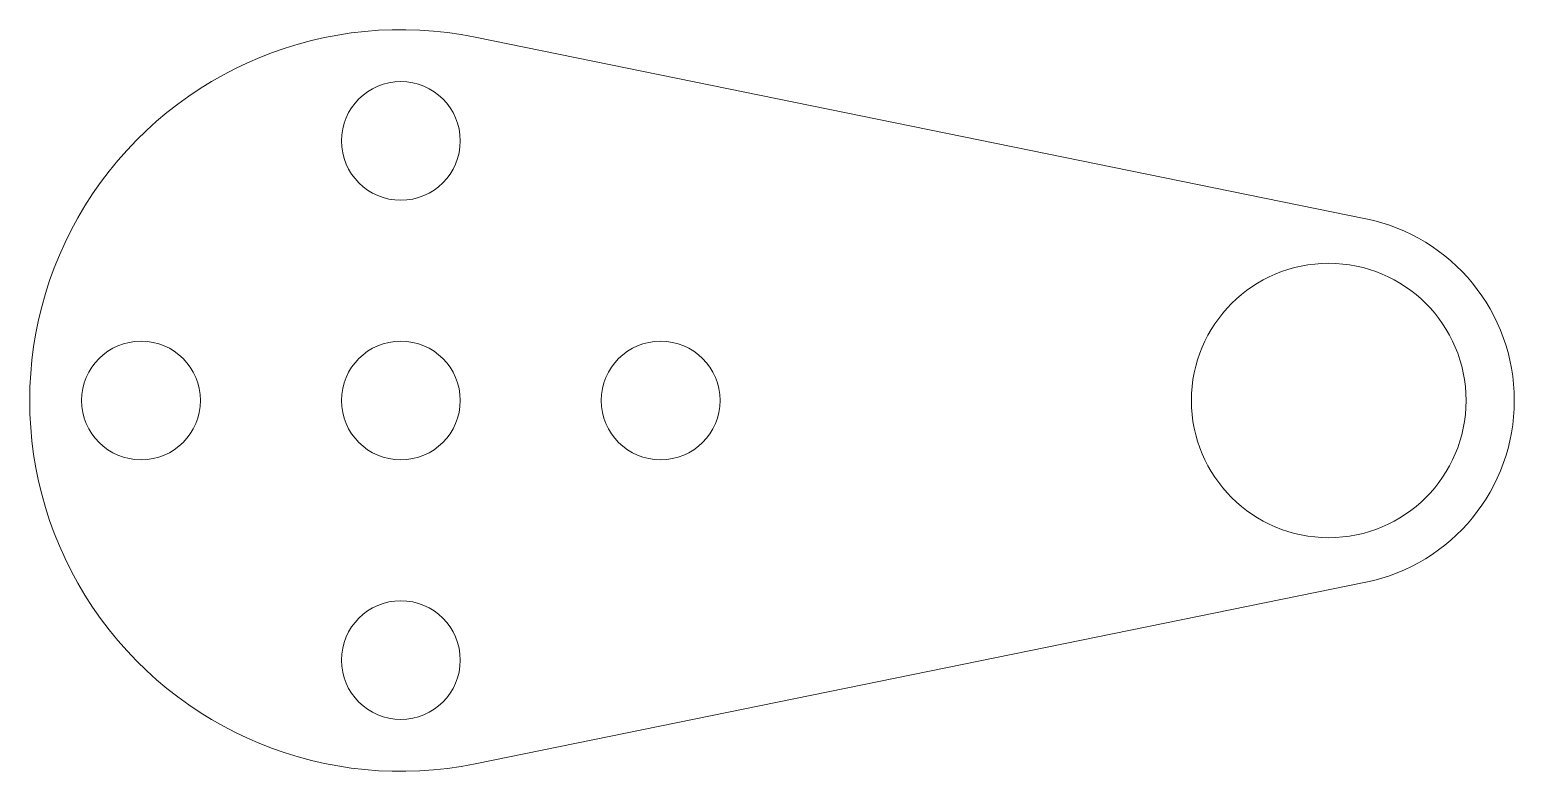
# Paper-space layout '_前视' of a CAD drawing. Header units: millimetres. Extents: x 0 to 40, y -5 to 15.
import ezdxf

# ---------------------------------------------------------------- set-up
doc = ezdxf.new("R2010")
doc.units = ezdxf.units.MM

psp = doc.layouts.new('_前视')

# ---------------------------------------------------------------- linework, layer by layer
at = {"color": 7, "linetype": 'Continuous', "lineweight": 15}
for p, q in [((12, 14.798), (36, 9.899)), ((12, -4.798), (36, 0.101))]:
    psp.add_line(p, q, dxfattribs=at)
for centre, radius in [((10, 12), 1.6), ((35, 5), 3.7), ((3, 5), 1.6), ((10, 5), 1.6), ((17, 5), 1.6), ((10, -2), 1.6)]:
    psp.add_circle(centre, radius, dxfattribs=at)
for centre, radius, start, end in [((10, 5), 10, 78.463, 281.537), ((35, 5), 5, 281.537, 78.463)]:
    psp.add_arc(centre, radius, start, end, dxfattribs=at)

doc.saveas('drawing.dxf')
